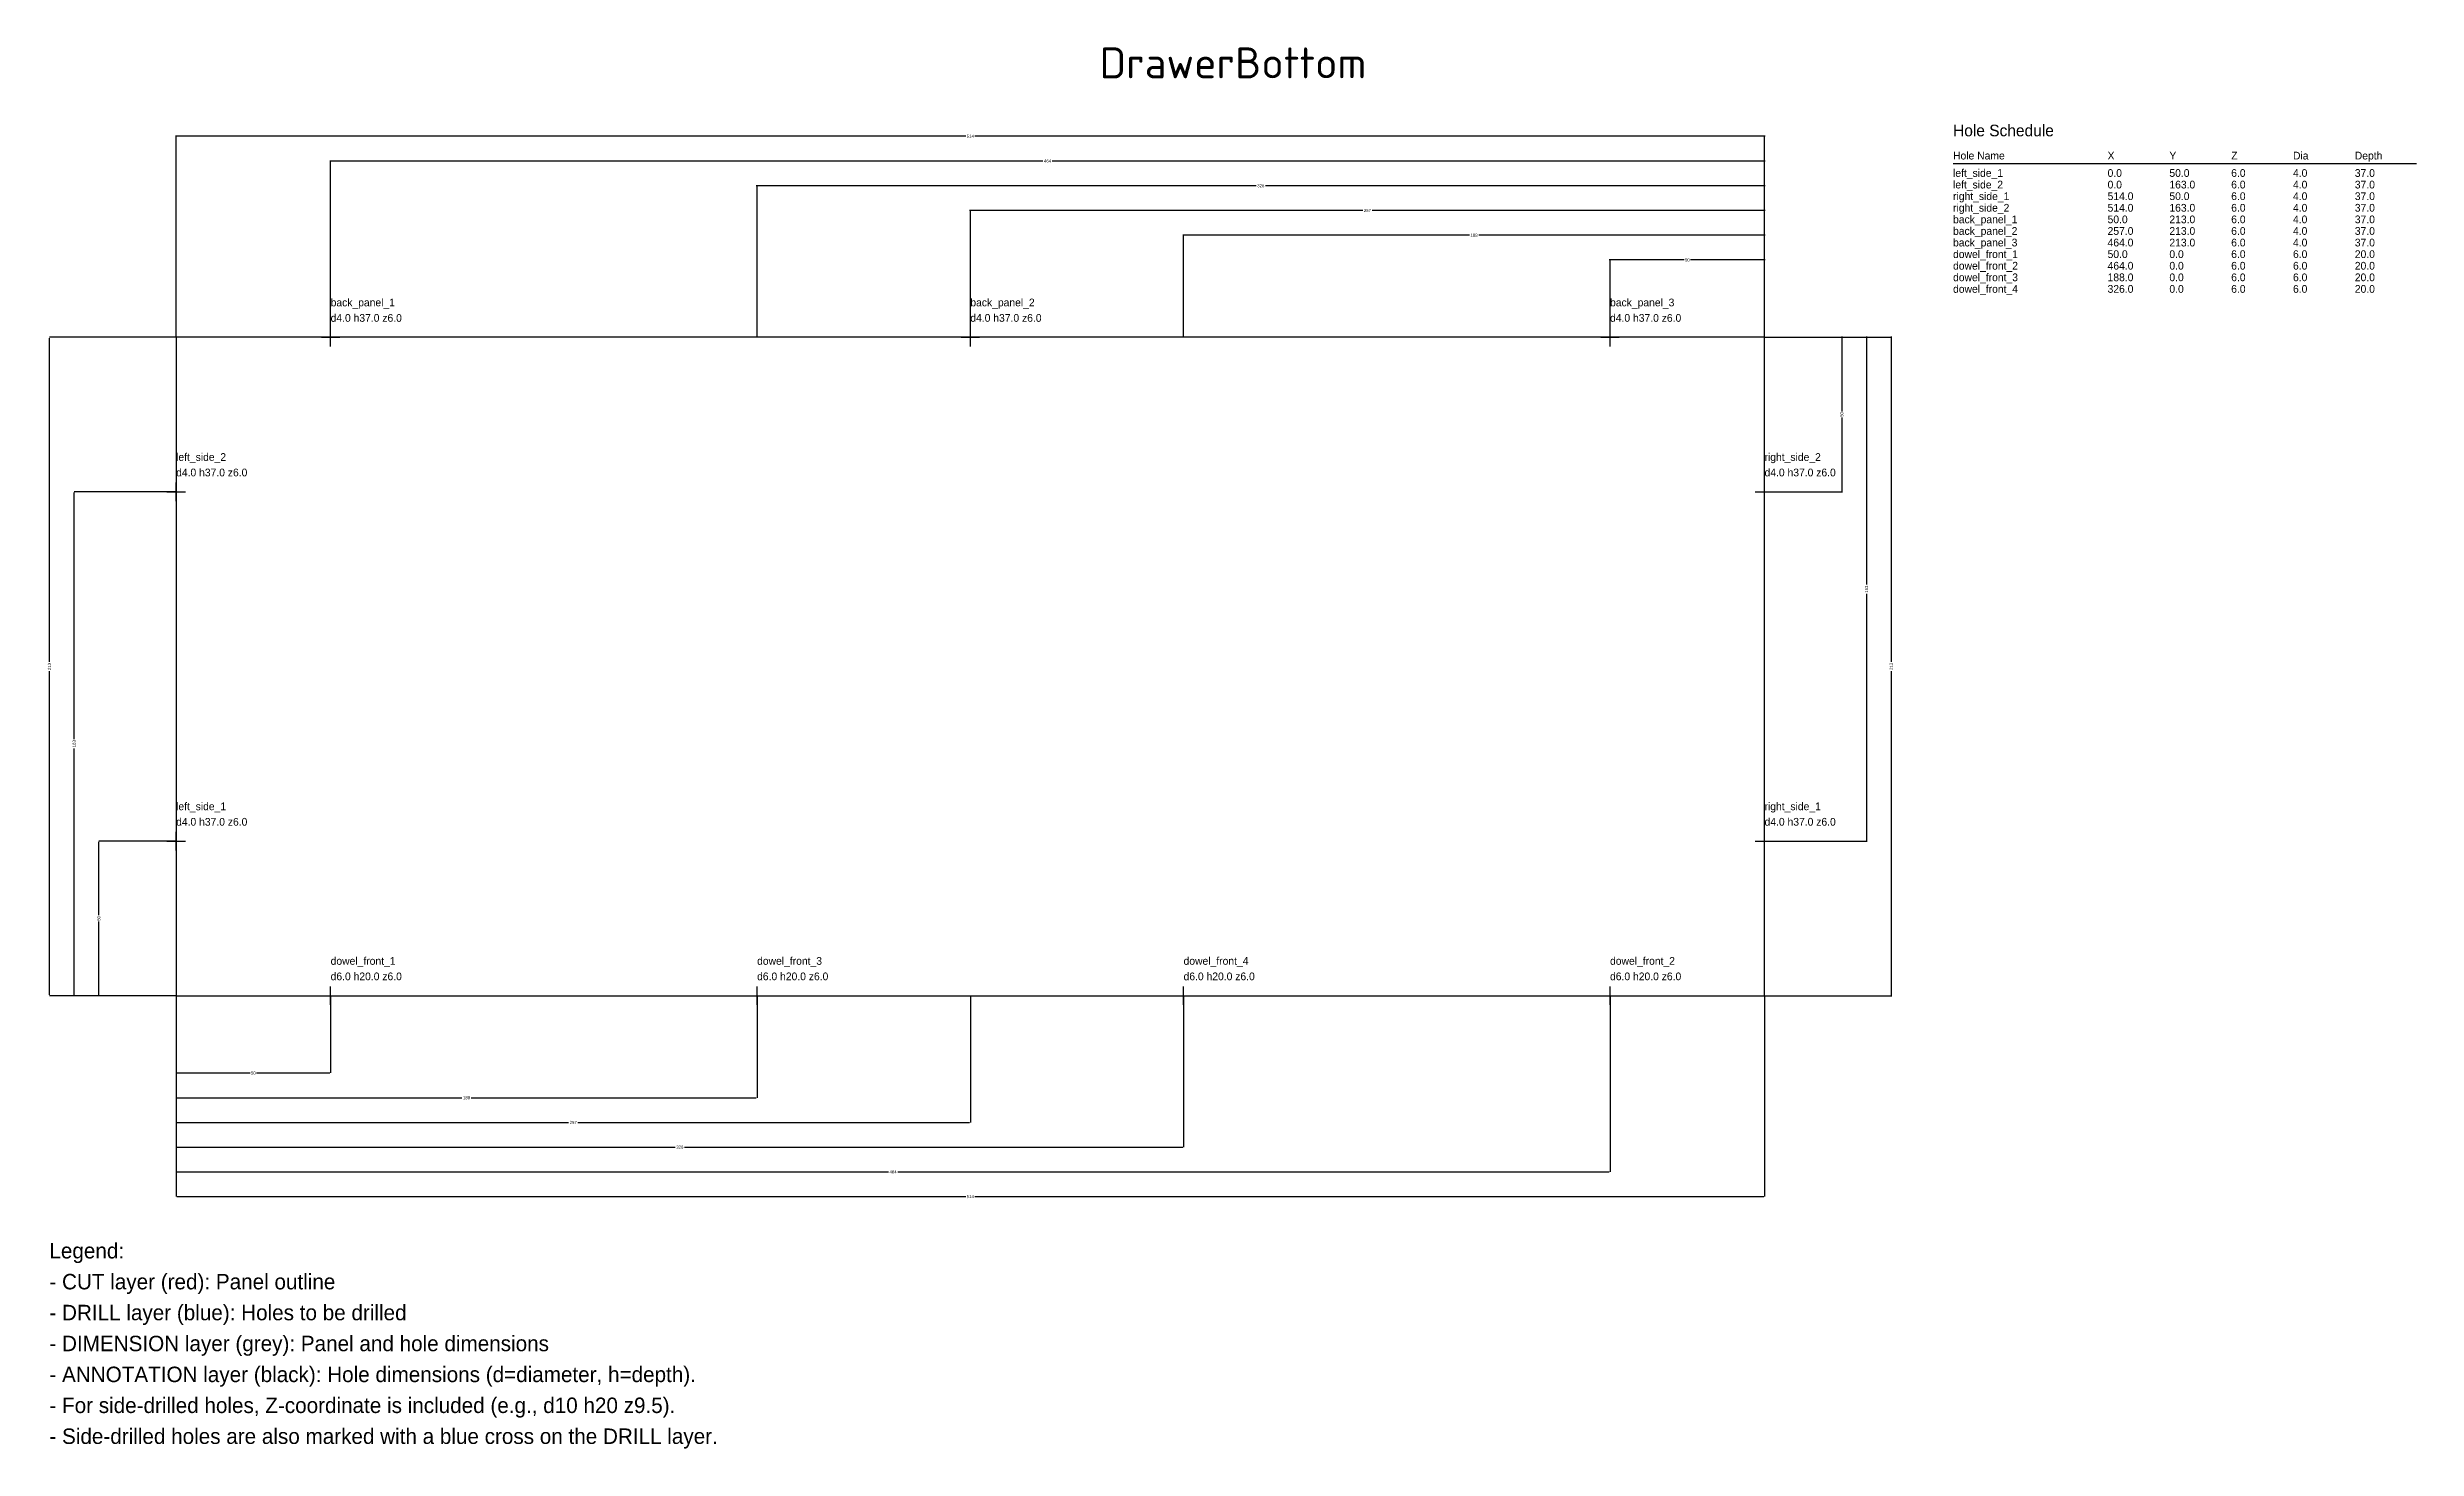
# Model space of a CAD drawing. Header units: millimetres. Extents: x -42 to 725, y -147 to 307.
import ezdxf
from ezdxf.enums import TextEntityAlignment as Align

# ---------------------------------------------------------------- set-up
doc = ezdxf.new("R2010")
doc.units = ezdxf.units.MM
for name, color, linetype in [('ANNOTATION', 7, 'Continuous'), ('CUT', 1, 'Continuous'), ('DIMENSION', 8, 'Continuous'), ('DRILL', 5, 'Continuous')]:
    doc.layers.add(name, color=color, linetype=linetype)
doc.styles.add('Title', font='ISOCPEUR.ttf')
doc.dimstyles.get("Standard").update_dxf_attribs({"dimtxt": 2.5, "dimasz": 2.5, "dimexe": 1.25, "dimexo": 0.625, "dimtad": 1, "dimtxsty": 'Standard', "dimcen": 2.5, "dimazin": 3, "dimtfac": 1, "dimtmove": 0, "dimatfit": 3})

# ---------------------------------------------------------------- blocks, each defined once
blk = doc.blocks.new('_CLOSEDFILLED')
at = {"color": 0, "linetype": 'ByBlock'}
blk.add_solid([(-1, 0.2), (0, 0), (-1, -0.2)], dxfattribs=at)
blk = doc.blocks.new('*D0')
for p, q in [((0, 0), (0, -25)), ((50, 0), (50, -25)), ((0.25, -25), (24, -25)), ((26, -25), (49.75, -25))]:
    blk.add_line(p, q)
at = {"layer": 'Defpoints'}
for p in [(0, 0), (50, 0), (0, -25)]:
    blk.add_point(p, dxfattribs=at)
at = {"layer": 'DIMENSION', "xscale": 0.25, "yscale": 0.25, "rotation": 180}
blk.add_blockref('_CLOSEDFILLED', (0, -25), dxfattribs=at)
at = {"layer": 'DIMENSION', "xscale": 0.25, "yscale": 0.25}
blk.add_blockref('_CLOSEDFILLED', (50, -25), dxfattribs=at)
at = {"layer": 'DIMENSION', "insert": (25, -25), "char_height": 1, "attachment_point": 5}
blk.add_mtext('50', dxfattribs=at)
blk = doc.blocks.new('*D2')
for p, q in [((0, 0), (0, -33)), ((188, 0), (188, -33)), ((0.25, -33), (92.5, -33)), ((95.5, -33), (187.75, -33))]:
    blk.add_line(p, q)
at = {"layer": 'Defpoints'}
for p in [(0, 0), (188, 0), (0, -33)]:
    blk.add_point(p, dxfattribs=at)
at = {"layer": 'DIMENSION', "xscale": 0.25, "yscale": 0.25, "rotation": 180}
blk.add_blockref('_CLOSEDFILLED', (0, -33), dxfattribs=at)
at = {"layer": 'DIMENSION', "xscale": 0.25, "yscale": 0.25}
blk.add_blockref('_CLOSEDFILLED', (188, -33), dxfattribs=at)
at = {"layer": 'DIMENSION', "insert": (94, -33), "char_height": 1, "attachment_point": 5}
blk.add_mtext('188', dxfattribs=at)
blk = doc.blocks.new('*D3')
for p, q in [((0, 0), (0, -41)), ((257, 0), (257, -41)), ((0.25, -41), (127, -41)), ((130, -41), (256.75, -41))]:
    blk.add_line(p, q)
at = {"layer": 'Defpoints'}
for p in [(0, 0), (257, 0), (0, -41)]:
    blk.add_point(p, dxfattribs=at)
at = {"layer": 'DIMENSION', "xscale": 0.25, "yscale": 0.25, "rotation": 180}
blk.add_blockref('_CLOSEDFILLED', (0, -41), dxfattribs=at)
at = {"layer": 'DIMENSION', "xscale": 0.25, "yscale": 0.25}
blk.add_blockref('_CLOSEDFILLED', (257, -41), dxfattribs=at)
at = {"layer": 'DIMENSION', "insert": (128.5, -41), "char_height": 1, "attachment_point": 5}
blk.add_mtext('257', dxfattribs=at)
blk = doc.blocks.new('*D4')
for p, q in [((0, 0), (0, -49)), ((326, 0), (326, -49)), ((0.25, -49), (161.5, -49)), ((164.5, -49), (325.75, -49))]:
    blk.add_line(p, q)
at = {"layer": 'Defpoints'}
for p in [(0, 0), (326, 0), (0, -49)]:
    blk.add_point(p, dxfattribs=at)
at = {"layer": 'DIMENSION', "xscale": 0.25, "yscale": 0.25, "rotation": 180}
blk.add_blockref('_CLOSEDFILLED', (0, -49), dxfattribs=at)
at = {"layer": 'DIMENSION', "xscale": 0.25, "yscale": 0.25}
blk.add_blockref('_CLOSEDFILLED', (326, -49), dxfattribs=at)
at = {"layer": 'DIMENSION', "insert": (163, -49), "char_height": 1, "attachment_point": 5}
blk.add_mtext('326', dxfattribs=at)
blk = doc.blocks.new('*D5')
for p, q in [((0, 0), (0, -57)), ((464, 0), (464, -57)), ((0.25, -57), (230.5, -57)), ((233.5, -57), (463.75, -57))]:
    blk.add_line(p, q)
at = {"layer": 'Defpoints'}
for p in [(0, 0), (464, 0), (0, -57)]:
    blk.add_point(p, dxfattribs=at)
at = {"layer": 'DIMENSION', "xscale": 0.25, "yscale": 0.25, "rotation": 180}
blk.add_blockref('_CLOSEDFILLED', (0, -57), dxfattribs=at)
at = {"layer": 'DIMENSION', "xscale": 0.25, "yscale": 0.25}
blk.add_blockref('_CLOSEDFILLED', (464, -57), dxfattribs=at)
at = {"layer": 'DIMENSION', "insert": (232, -57), "char_height": 1, "attachment_point": 5}
blk.add_mtext('464', dxfattribs=at)
blk = doc.blocks.new('*D6')
for p, q in [((0, 0), (0, -65)), ((514, 0), (514, -65)), ((0.25, -65), (255.5, -65)), ((258.5, -65), (513.75, -65))]:
    blk.add_line(p, q)
at = {"layer": 'Defpoints'}
for p in [(0, 0), (514, 0), (0, -65)]:
    blk.add_point(p, dxfattribs=at)
at = {"layer": 'DIMENSION', "xscale": 0.25, "yscale": 0.25, "rotation": 180}
blk.add_blockref('_CLOSEDFILLED', (0, -65), dxfattribs=at)
at = {"layer": 'DIMENSION', "xscale": 0.25, "yscale": 0.25}
blk.add_blockref('_CLOSEDFILLED', (514, -65), dxfattribs=at)
at = {"layer": 'DIMENSION', "insert": (257, -65), "char_height": 1, "attachment_point": 5}
blk.add_mtext('514', dxfattribs=at)
blk = doc.blocks.new('*D7')
for p, q in [((488, 238), (463.75, 238)), ((464, 213), (464, 238)), ((514.25, 238), (490, 238)), ((514, 213), (514, 238))]:
    blk.add_line(p, q)
at = {"layer": 'Defpoints'}
for p in [(514, 238), (464, 213), (514, 213)]:
    blk.add_point(p, dxfattribs=at)
at = {"layer": 'DIMENSION', "xscale": 0.25, "yscale": 0.25}
blk.add_blockref('_CLOSEDFILLED', (464, 238), dxfattribs=at)
at = {"layer": 'DIMENSION', "xscale": 0.25, "yscale": 0.25, "rotation": 180}
blk.add_blockref('_CLOSEDFILLED', (514, 238), dxfattribs=at)
at = {"layer": 'DIMENSION', "insert": (489, 238), "char_height": 1, "attachment_point": 5}
blk.add_mtext('50', dxfattribs=at)
blk = doc.blocks.new('*D8')
for p, q in [((418.5, 246), (325.75, 246)), ((326, 213), (326, 246)), ((514.25, 246), (421.5, 246)), ((514, 213), (514, 246))]:
    blk.add_line(p, q)
at = {"layer": 'Defpoints'}
for p in [(514, 246), (326, 213), (514, 213)]:
    blk.add_point(p, dxfattribs=at)
at = {"layer": 'DIMENSION', "xscale": 0.25, "yscale": 0.25}
blk.add_blockref('_CLOSEDFILLED', (326, 246), dxfattribs=at)
at = {"layer": 'DIMENSION', "xscale": 0.25, "yscale": 0.25, "rotation": 180}
blk.add_blockref('_CLOSEDFILLED', (514, 246), dxfattribs=at)
at = {"layer": 'DIMENSION', "insert": (420, 246), "char_height": 1, "attachment_point": 5}
blk.add_mtext('188', dxfattribs=at)
blk = doc.blocks.new('*D9')
for p, q in [((384, 254), (256.75, 254)), ((257, 213), (257, 254)), ((514.25, 254), (387, 254)), ((514, 213), (514, 254))]:
    blk.add_line(p, q)
at = {"layer": 'Defpoints'}
for p in [(514, 254), (257, 213), (514, 213)]:
    blk.add_point(p, dxfattribs=at)
at = {"layer": 'DIMENSION', "xscale": 0.25, "yscale": 0.25}
blk.add_blockref('_CLOSEDFILLED', (257, 254), dxfattribs=at)
at = {"layer": 'DIMENSION', "xscale": 0.25, "yscale": 0.25, "rotation": 180}
blk.add_blockref('_CLOSEDFILLED', (514, 254), dxfattribs=at)
at = {"layer": 'DIMENSION', "insert": (385.5, 254), "char_height": 1, "attachment_point": 5}
blk.add_mtext('257', dxfattribs=at)
blk = doc.blocks.new('*D10')
for p, q in [((349.5, 262), (187.75, 262)), ((188, 213), (188, 262)), ((514.25, 262), (352.5, 262)), ((514, 213), (514, 262))]:
    blk.add_line(p, q)
at = {"layer": 'Defpoints'}
for p in [(514, 262), (188, 213), (514, 213)]:
    blk.add_point(p, dxfattribs=at)
at = {"layer": 'DIMENSION', "xscale": 0.25, "yscale": 0.25}
blk.add_blockref('_CLOSEDFILLED', (188, 262), dxfattribs=at)
at = {"layer": 'DIMENSION', "xscale": 0.25, "yscale": 0.25, "rotation": 180}
blk.add_blockref('_CLOSEDFILLED', (514, 262), dxfattribs=at)
at = {"layer": 'DIMENSION', "insert": (351, 262), "char_height": 1, "attachment_point": 5}
blk.add_mtext('326', dxfattribs=at)
blk = doc.blocks.new('*D11')
for p, q in [((280.5, 270), (49.75, 270)), ((50, 213), (50, 270)), ((514.25, 270), (283.5, 270)), ((514, 213), (514, 270))]:
    blk.add_line(p, q)
at = {"layer": 'Defpoints'}
for p in [(514, 270), (50, 213), (514, 213)]:
    blk.add_point(p, dxfattribs=at)
at = {"layer": 'DIMENSION', "xscale": 0.25, "yscale": 0.25}
blk.add_blockref('_CLOSEDFILLED', (50, 270), dxfattribs=at)
at = {"layer": 'DIMENSION', "xscale": 0.25, "yscale": 0.25, "rotation": 180}
blk.add_blockref('_CLOSEDFILLED', (514, 270), dxfattribs=at)
at = {"layer": 'DIMENSION', "insert": (282, 270), "char_height": 1, "attachment_point": 5}
blk.add_mtext('464', dxfattribs=at)
blk = doc.blocks.new('*D12')
for p, q in [((255.5, 278), (-0.25, 278)), ((0, 213), (0, 278)), ((514.25, 278), (258.5, 278)), ((514, 213), (514, 278))]:
    blk.add_line(p, q)
at = {"layer": 'Defpoints'}
for p in [(514, 278), (0, 213), (514, 213)]:
    blk.add_point(p, dxfattribs=at)
at = {"layer": 'DIMENSION', "xscale": 0.25, "yscale": 0.25}
blk.add_blockref('_CLOSEDFILLED', (0, 278), dxfattribs=at)
at = {"layer": 'DIMENSION', "xscale": 0.25, "yscale": 0.25, "rotation": 180}
blk.add_blockref('_CLOSEDFILLED', (514, 278), dxfattribs=at)
at = {"layer": 'DIMENSION', "insert": (257, 278), "char_height": 1, "attachment_point": 5}
blk.add_mtext('514', dxfattribs=at)
blk = doc.blocks.new('*D13')
for p, q in [((0, 50), (-25, 50)), ((-25, 26), (-25, 49.75)), ((-25, 0.25), (-25, 24)), ((0, 0), (-25, 0))]:
    blk.add_line(p, q)
at = {"layer": 'Defpoints'}
for p in [(0, 50), (-25, 0), (0, 0)]:
    blk.add_point(p, dxfattribs=at)
at = {"layer": 'DIMENSION', "xscale": 0.25, "yscale": 0.25}
for p, rotation in [((-25, 50), 90), ((-25, 0), 270)]:
    blk.add_blockref('_CLOSEDFILLED', p, dxfattribs=dict(at, rotation=rotation))
at = {"layer": 'DIMENSION', "insert": (-25, 25), "char_height": 1, "attachment_point": 5, "rotation": 90}
blk.add_mtext('50', dxfattribs=at)
blk = doc.blocks.new('*D14')
for p, q in [((0, 163), (-33, 163)), ((-33, 83), (-33, 162.75)), ((-33, 0.25), (-33, 80)), ((0, 0), (-33, 0))]:
    blk.add_line(p, q)
at = {"layer": 'Defpoints'}
for p in [(0, 163), (-33, 0), (0, 0)]:
    blk.add_point(p, dxfattribs=at)
at = {"layer": 'DIMENSION', "xscale": 0.25, "yscale": 0.25}
for p, rotation in [((-33, 163), 90), ((-33, 0), 270)]:
    blk.add_blockref('_CLOSEDFILLED', p, dxfattribs=dict(at, rotation=rotation))
at = {"layer": 'DIMENSION', "insert": (-33, 81.5), "char_height": 1, "attachment_point": 5, "rotation": 90}
blk.add_mtext('163', dxfattribs=at)
blk = doc.blocks.new('*D15')
for p, q in [((0, 213), (-41, 213)), ((-41, 108), (-41, 212.75)), ((-41, 0.25), (-41, 105)), ((0, 0), (-41, 0))]:
    blk.add_line(p, q)
at = {"layer": 'Defpoints'}
for p in [(0, 213), (-41, 0), (0, 0)]:
    blk.add_point(p, dxfattribs=at)
at = {"layer": 'DIMENSION', "xscale": 0.25, "yscale": 0.25}
for p, rotation in [((-41, 213), 90), ((-41, 0), 270)]:
    blk.add_blockref('_CLOSEDFILLED', p, dxfattribs=dict(at, rotation=rotation))
at = {"layer": 'DIMENSION', "insert": (-41, 106.5), "char_height": 1, "attachment_point": 5, "rotation": 90}
blk.add_mtext('213', dxfattribs=at)
blk = doc.blocks.new('*D16')
for p, q in [((514, 213), (539, 213)), ((539, 213.25), (539, 189)), ((539, 187), (539, 162.75)), ((514, 163), (539, 163))]:
    blk.add_line(p, q)
at = {"layer": 'Defpoints'}
for p in [(514, 213), (539, 213), (514, 163)]:
    blk.add_point(p, dxfattribs=at)
at = {"layer": 'DIMENSION', "xscale": 0.25, "yscale": 0.25}
for p, rotation in [((539, 213), 270), ((539, 163), 90)]:
    blk.add_blockref('_CLOSEDFILLED', p, dxfattribs=dict(at, rotation=rotation))
at = {"layer": 'DIMENSION', "insert": (539, 188), "char_height": 1, "attachment_point": 5, "rotation": 90}
blk.add_mtext('50', dxfattribs=at)
blk = doc.blocks.new('*D17')
for p, q in [((514, 213), (547, 213)), ((547, 213.25), (547, 133)), ((547, 130), (547, 49.75)), ((514, 50), (547, 50))]:
    blk.add_line(p, q)
at = {"layer": 'Defpoints'}
for p in [(514, 213), (547, 213), (514, 50)]:
    blk.add_point(p, dxfattribs=at)
at = {"layer": 'DIMENSION', "xscale": 0.25, "yscale": 0.25}
for p, rotation in [((547, 213), 270), ((547, 50), 90)]:
    blk.add_blockref('_CLOSEDFILLED', p, dxfattribs=dict(at, rotation=rotation))
at = {"layer": 'DIMENSION', "insert": (547, 131.5), "char_height": 1, "attachment_point": 5, "rotation": 90}
blk.add_mtext('163', dxfattribs=at)
blk = doc.blocks.new('*D18')
for p, q in [((514, 213), (555, 213)), ((555, 213.25), (555, 108)), ((555, 105), (555, -0.25)), ((514, 0), (555, 0))]:
    blk.add_line(p, q)
at = {"layer": 'Defpoints'}
for p in [(514, 213), (555, 213), (514, 0)]:
    blk.add_point(p, dxfattribs=at)
at = {"layer": 'DIMENSION', "xscale": 0.25, "yscale": 0.25}
for p, rotation in [((555, 213), 270), ((555, 0), 90)]:
    blk.add_blockref('_CLOSEDFILLED', p, dxfattribs=dict(at, rotation=rotation))
at = {"layer": 'DIMENSION', "insert": (555, 106.5), "char_height": 1, "attachment_point": 5, "rotation": 90}
blk.add_mtext('213', dxfattribs=at)

msp = doc.modelspace()

# ---------------------------------------------------------------- linework, layer by layer
at = {"layer": 'ANNOTATION'}
msp.add_line((575, 269.25), (725, 269.25), dxfattribs=at)
at = {"layer": 'CUT'}
for p, q in [((514, 213), (0, 213)), ((0, 213), (0, 0)), ((514, 0), (514, 213)), ((0, 0), (514, 0))]:
    msp.add_line(p, q, dxfattribs=at)
at = {"layer": 'DRILL', "color": 5}
for p, q in [((50, 210), (50, 216)), ((257, 210), (257, 216)), ((464, 210), (464, 216)), ((47, 213), (53, 213)), ((254, 213), (260, 213)), ((461, 213), (467, 213)), ((-3, 163), (3, 163)), ((0, 160), (0, 166)), ((511, 163), (517, 163)), ((514, 160), (514, 166)), ((-3, 50), (3, 50)), ((0, 47), (0, 53)), ((511, 50), (517, 50)), ((514, 47), (514, 53)), ((47, 0), (53, 0)), ((50, -3), (50, 3)), ((185, 0), (191, 0)), ((188, -3), (188, 3)), ((323, 0), (329, 0)), ((326, -3), (326, 3)), ((461, 0), (467, 0)), ((464, -3), (464, 3))]:
    msp.add_line(p, q, dxfattribs=at)

# ---------------------------------------------------------------- texts
at = {"layer": 'ANNOTATION', "style": 'Title'}
msp.add_text('DrawerBottom', height=10, dxfattribs=at).set_placement((342, 301.75), align=Align.MIDDLE_CENTER)
at = {"layer": 'ANNOTATION'}
for s, height, p in [('Hole Schedule', 3.75, (575, 278)), ('Hole Name', 2.5, (575, 270.5)), ('X', 2.5, (625, 270.5)), ('Y', 2.5, (645, 270.5)), ('Z', 2.5, (665, 270.5)), ('Dia', 2.5, (685, 270.5)), ('Depth', 2.5, (705, 270.5)), ('left_side_1', 2.5, (575, 264.875)), ('left_side_2', 2.5, (575, 261.125)), ('0.0', 2.5, (625, 264.875)), ('0.0', 2.5, (625, 261.125)), ('50.0', 2.5, (645, 264.875)), ('163.0', 2.5, (645, 261.125)), ('6.0', 2.5, (665, 264.875)), ('6.0', 2.5, (665, 261.125)), ('4.0', 2.5, (685, 264.875)), ('4.0', 2.5, (685, 261.125)), ('37.0', 2.5, (705, 264.875)), ('37.0', 2.5, (705, 261.125)), ('right_side_1', 2.5, (575, 257.375)), ('right_side_2', 2.5, (575, 253.625)), ('514.0', 2.5, (625, 257.375)), ('514.0', 2.5, (625, 253.625)), ('50.0', 2.5, (645, 257.375)), ('163.0', 2.5, (645, 253.625)), ('6.0', 2.5, (665, 257.375)), ('6.0', 2.5, (665, 253.625)), ('4.0', 2.5, (685, 257.375)), ('4.0', 2.5, (685, 253.625)), ('37.0', 2.5, (705, 257.375)), ('37.0', 2.5, (705, 253.625)), ('back_panel_1', 2.5, (575, 249.875)), ('back_panel_2', 2.5, (575, 246.125)), ('50.0', 2.5, (625, 249.875)), ('257.0', 2.5, (625, 246.125)), ('213.0', 2.5, (645, 249.875)), ('213.0', 2.5, (645, 246.125)), ('6.0', 2.5, (665, 249.875)), ('6.0', 2.5, (665, 246.125)), ('4.0', 2.5, (685, 249.875)), ('4.0', 2.5, (685, 246.125)), ('37.0', 2.5, (705, 249.875)), ('37.0', 2.5, (705, 246.125)), ('dowel_front_1', 2.5, (575, 238.625)), ('back_panel_3', 2.5, (575, 242.375)), ('464.0', 2.5, (625, 242.375)), ('50.0', 2.5, (625, 238.625)), ('0.0', 2.5, (645, 238.625)), ('213.0', 2.5, (645, 242.375)), ('6.0', 2.5, (665, 242.375)), ('6.0', 2.5, (665, 238.625)), ('4.0', 2.5, (685, 242.375)), ('6.0', 2.5, (685, 238.625)), ('37.0', 2.5, (705, 242.375)), ('20.0', 2.5, (705, 238.625)), ('dowel_front_2', 2.5, (575, 234.875)), ('dowel_front_3', 2.5, (575, 231.125)), ('dowel_front_4', 2.5, (575, 227.375)), ('464.0', 2.5, (625, 234.875)), ('188.0', 2.5, (625, 231.125)), ('0.0', 2.5, (645, 234.875)), ('0.0', 2.5, (645, 231.125)), ('6.0', 2.5, (665, 234.875)), ('6.0', 2.5, (665, 231.125)), ('6.0', 2.5, (685, 234.875)), ('6.0', 2.5, (685, 231.125)), ('20.0', 2.5, (705, 234.875)), ('20.0', 2.5, (705, 231.125)), ('back_panel_1', 2.5, (50, 223)), ('back_panel_2', 2.5, (257, 223)), ('back_panel_3', 2.5, (464, 223)), ('326.0', 2.5, (625, 227.375)), ('0.0', 2.5, (645, 227.375)), ('6.0', 2.5, (665, 227.375)), ('6.0', 2.5, (685, 227.375)), ('20.0', 2.5, (705, 227.375)), ('d4.0 h37.0 z6.0', 2.5, (50, 218)), ('d4.0 h37.0 z6.0', 2.5, (257, 218)), ('d4.0 h37.0 z6.0', 2.5, (464, 218)), ('d4.0 h37.0 z6.0', 2.5, (0, 168)), ('left_side_2', 2.5, (0, 173)), ('d4.0 h37.0 z6.0', 2.5, (514, 168)), ('right_side_2', 2.5, (514, 173)), ('left_side_1', 2.5, (0, 60)), ('right_side_1', 2.5, (514, 60)), ('d4.0 h37.0 z6.0', 2.5, (0, 55)), ('d4.0 h37.0 z6.0', 2.5, (514, 55)), ('dowel_front_1', 2.5, (50, 10)), ('dowel_front_3', 2.5, (188, 10)), ('dowel_front_4', 2.5, (326, 10)), ('dowel_front_2', 2.5, (464, 10)), ('d6.0 h20.0 z6.0', 2.5, (50, 5)), ('d6.0 h20.0 z6.0', 2.5, (188, 5)), ('d6.0 h20.0 z6.0', 2.5, (326, 5)), ('d6.0 h20.0 z6.0', 2.5, (464, 5)), ('Legend:', 5, (-41, -85)), ('- CUT layer (red): Panel outline', 5, (-41, -95)), ('- DRILL layer (blue): Holes to be drilled', 5, (-41, -105)), ('- DIMENSION layer (grey): Panel and hole dimensions', 5, (-41, -115)), ('- ANNOTATION layer (black): Hole dimensions (d=diameter, h=depth).', 5, (-41, -125)), ('- For side-drilled holes, Z-coordinate is included (e.g., d10 h20 z9.5).', 5, (-41, -135)), ('- Side-drilled holes are also marked with a blue cross on the DRILL layer.', 5, (-41, -145))]:
    msp.add_text(s, height=height, dxfattribs=at).set_placement(p)

# ---------------------------------------------------------------- dimensions: what is measured, and where the dimension line sits
at = {"layer": 'DIMENSION'}
for base, p1, p2, picture, middle in [((514, 278), (514, 213), (0, 213), '*D12', (257, 278)), ((514, 270), (514, 213), (50, 213), '*D11', (282, 270)), ((514, 262), (514, 213), (188, 213), '*D10', (351, 262)), ((514, 254), (514, 213), (257, 213), '*D9', (385.5, 254)), ((514, 246), (514, 213), (326, 213), '*D8', (420, 246)), ((514, 238), (514, 213), (464, 213), '*D7', (489, 238)), ((0, -25), (0, 0), (50, 0), '*D0', (25, -25)), ((0, -33), (0, 0), (188, 0), '*D2', (94, -33)), ((0, -41), (0, 0), (257, 0), '*D3', (128.5, -41)), ((0, -49), (0, 0), (326, 0), '*D4', (163, -49)), ((0, -57), (0, 0), (464, 0), '*D5', (232, -57)), ((0, -65), (0, 0), (514, 0), '*D6', (257, -65))]:
    dim = msp.add_linear_dim(base=base, p1=p1, p2=p2, dimstyle='Standard', dxfattribs=at)
    dim.commit()
    dim.dimension.update_dxf_attribs({"geometry": picture, "text_midpoint": middle})
for base, p1, p2, picture, middle in [((-41, 0), (0, 0), (0, 213), '*D15', (-41, 106.5)), ((539, 213), (514, 213), (514, 163), '*D16', (539, 188)), ((547, 213), (514, 213), (514, 50), '*D17', (547, 131.5)), ((555, 213), (514, 213), (514, 0), '*D18', (555, 106.5)), ((-33, 0), (0, 0), (0, 163), '*D14', (-33, 81.5)), ((-25, 0), (0, 0), (0, 50), '*D13', (-25, 25))]:
    dim = msp.add_linear_dim(base=base, p1=p1, p2=p2, angle=90, dimstyle='Standard', dxfattribs=at)
    dim.commit()
    dim.dimension.update_dxf_attribs({"geometry": picture, "text_midpoint": middle})

doc.saveas('drawing.dxf')
